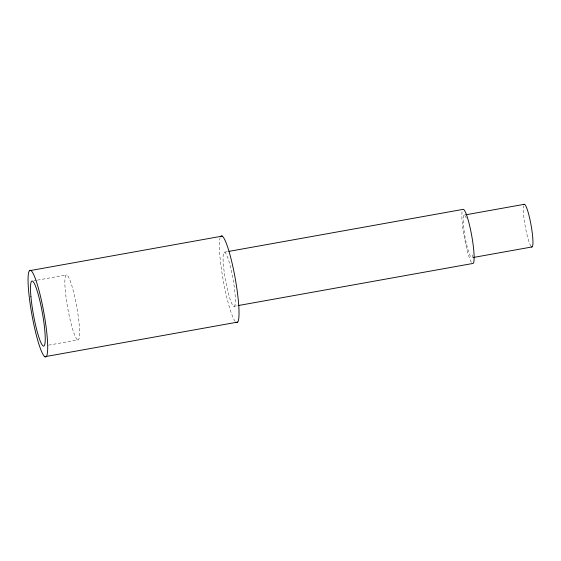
<?xml version="1.0" encoding="UTF-8"?>
<svg xmlns="http://www.w3.org/2000/svg" width="561" height="561" viewBox="0 0 561 561"><rect width="100%" height="100%" fill="white"/><g stroke="black" fill="none" stroke-linecap="round" stroke-linejoin="round"><path stroke-width="0.42" stroke-dasharray="2.81 2.1" d="M34.018 280.752L36.598 280.29M37.454 280.135L66.661 274.897M224.568 252.155L228.018 251.538M464.249 215.073L465.967 214.765M233.832 306.341A27.531 3.794 79.8 0 0 230.368 266.517A27.531 3.794 79.8 0 0 223.411 264.89A27.531 3.794 79.8 0 0 233.832 306.341L238.145 305.57M48.569 345.162L77.776 339.924A33.043 4.551 79.8 0 0 73.61 292.134A33.043 4.551 79.8 0 0 65.265 290.177A33.043 4.551 79.8 0 0 77.776 339.924M235.178 321.425A44.053 6.073 79.8 0 1 223.243 280.388A44.053 6.073 79.8 0 1 220.136 237.661M471.429 262.345A27.531 3.794 79.8 0 1 464.185 236.651A27.531 3.794 79.8 0 1 462.271 210.634M472.762 254.911A21.676 2.987 79.8 0 1 464.964 236.391A21.676 2.987 79.8 0 1 466.268 217.949M530.958 246.237A21.676 2.987 79.8 0 1 525.341 227.002A21.676 2.987 79.8 0 1 523.497 205.901"/><path stroke-width="0.84" d="M29.361 270.732L222.261 236.111M228.881 251.384L463.365 209.323A27.531 3.794 79.8 0 1 472.011 237.359A27.531 3.794 79.8 0 1 472.628 263.509L238.145 305.57M465.967 214.765L524.374 204.288M473.463 257.45L531.877 246.973M44.803 356.712A44.053 6.073 79.8 0 0 40.385 295.928A44.053 6.073 79.8 0 0 28.387 288.081A44.053 6.073 79.8 0 0 44.803 356.712L237.703 322.091M220.704 236.405A44.053 6.073 79.8 0 1 235.164 278.109A44.053 6.073 79.8 0 1 236.146 322.386M524.009 204.47A21.676 2.987 79.8 0 1 531.162 225.655A21.676 2.987 79.8 0 1 531.449 246.784M30.904 296.341A33.043 4.551 79.8 0 0 43.414 346.088A33.043 4.551 79.8 0 0 39.256 298.298A33.043 4.551 79.8 0 0 30.904 296.341"/></g></svg>
